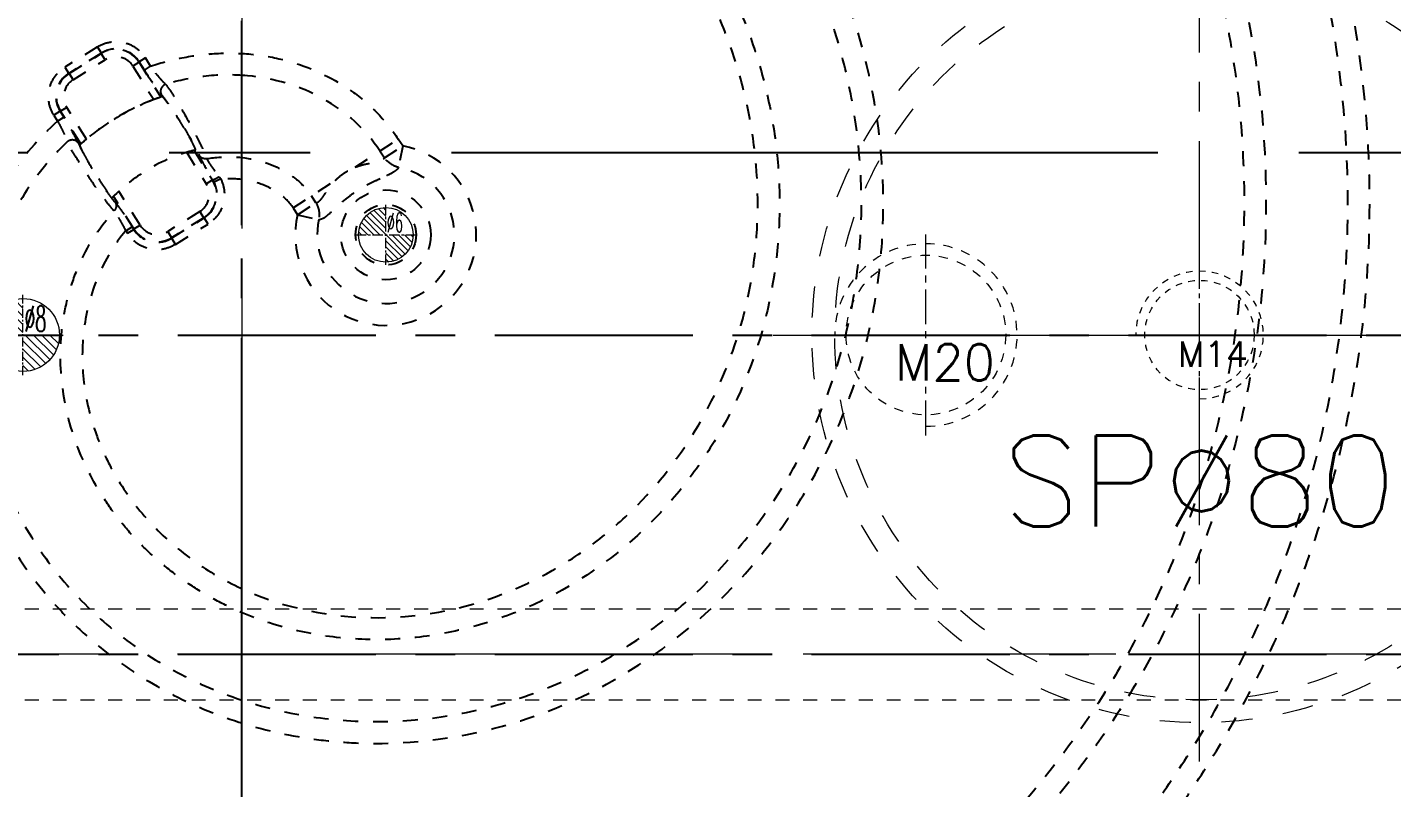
# Model space of a CAD drawing. Header units: millimetres. Extents: x 2673 to 5721, y -10743 to 3474.
# Drawn here: x 3782.6 to 3932.2, y -23 to 60.4 of the extents above; entities that cross this region are included whole.
import ezdxf
from ezdxf.enums import TextEntityAlignment as Align

# ---------------------------------------------------------------- set-up
doc = ezdxf.new("R2010")
doc.units = ezdxf.units.MM
doc.header["$LTSCALE"] = 16.335
doc.header["$PDMODE"] = 3
doc.header["$PDSIZE"] = 0.3125
doc.linetypes.add('CENTER', pattern=[0.6, 0.375, -0.075, 0.075, -0.075])
doc.linetypes.add('HIDDEN', pattern=[0.2, 0.1, -0.1])
doc.layers.get('0').update_dxf_attribs({"linetype": 'CONTINUOUS'})
doc.layers.get('Defpoints').update_dxf_attribs({"linetype": 'CONTINUOUS'})
for name, color, linetype, lineweight in [('cool', 153, 'HIDDEN', 9), ('epin', 13, 'CONTINUOUS', 9), ('moldbase', 7, 'CONTINUOUS', 20), ('screw', 33, 'CONTINUOUS', 13), ('sp', 193, 'CONTINUOUS', 9)]:
    doc.layers.add(name, color=color, linetype=linetype, lineweight=lineweight)
doc.layers.add('DEFAULT_2', color=8, linetype='HIDDEN')
doc.styles.get("Standard").update_dxf_attribs({"font": 'txt', "width": 0.8})
doc.styles.add('TXT', font='txt.shx', dxfattribs={"bigfont": 'gbcbig.shx'})
doc.styles.add('TXT05', font='txt.shx', dxfattribs={"width": 0.5, "bigfont": 'gbcbig.shx'})
doc.dimstyles.get("Standard").update_dxf_attribs({"dimtxt": 0.15625, "dimasz": 0.1875, "dimexe": 0.125, "dimexo": 0.0625, "dimtad": 0, "dimtih": 1, "dimtoh": 1, "dimdsep": 46, "dimtxsty": 'Standard', "dimcen": 0.09, "dimadec": 0, "dimazin": 0, "dimtp": 0.01, "dimtm": 0.01, "dimtfac": 1, "dimtofl": 0, "dimtmove": 0, "dimatfit": 3, "dimfxl": 0, "dimtolj": 1, "dimarcsym": 0})

# ---------------------------------------------------------------- blocks, each defined once
blk = doc.blocks.new('*D84')
at = {"color": 4, "lineweight": -2}
blk.add_line((3976.43, 186.47), (3970.25, 181.4), dxfattribs=at)
at = {"color": 4}
blk.add_solid([(3969.41, 182.43), (3971.1, 180.37), (3964.07, 176.32)], dxfattribs=at)
at = {"layer": 'Defpoints', "color": 0}
for p in [(3964.07, 176.32), (3648.27, -83.02)]:
    blk.add_point(p, dxfattribs=at)
at = {"color": 6, "insert": (3998.07, 204.24), "char_height": 12, "attachment_point": 5, "rotation": 39.3934}
blk.add_mtext('\\A1;∅408.64', dxfattribs=at)
blk = doc.blocks.new('sp_80_th', base_point=(180.03, -1065.14))
at = {"layer": 'sp', "color": 1, "linetype": 'CENTER', "ltscale": 2.643404}
for p, q in [((180.03, -1111.89), (180.03, -1018.39)), ((133.28, -1065.14), (226.78, -1065.14))]:
    blk.add_line(p, q, dxfattribs=at)
at = {"layer": 'sp', "linetype": 'HIDDEN', "ltscale": 2.073258}
for radius in [42.5, 40]:
    blk.add_circle((180.03, -1065.14), radius, dxfattribs=at)
at = {"layer": 'sp', "color": 6, "style": 'TXT'}
blk.add_text('SP%%c80', height=10, dxfattribs=at).set_placement((180.03, -1081.14), align=Align.MIDDLE)
blk = doc.blocks.new('screw_m14_g')
at = {"layer": 'screw', "color": 1, "linetype": 'CENTER', "ltscale": 0.435384}
for p, q in [((0, -7.7), (0, 7.7)), ((-7.7, 0), (7.7, 0))]:
    blk.add_line(p, q, dxfattribs=at)
at = {"layer": 'screw', "color": 33, "linetype": 'HIDDEN', "ltscale": 0.435384}
blk.add_circle((0, 0), 6, dxfattribs=at)
at = {"layer": 'screw', "color": 92, "linetype": 'HIDDEN', "ltscale": 0.435384}
blk.add_arc((0, 0), 7, 270, 180, dxfattribs=at)
at = {"layer": 'screw', "color": 6, "linetype": 'ByBlock', "style": 'TXT'}
blk.add_text('M14', height=2.8, dxfattribs=at).set_placement((-2.38, -3.5))
blk = doc.blocks.new('epin_ejp_6')
at = {"layer": 'epin'}
h = blk.add_hatch(dxfattribs=at)
h.set_pattern_fill('_ANSI31', color=123, scale=0.15, angle=90, style=0)
h.set_pattern_definition([(135, (-3821.95605, -37.62943), (-0.336759605, -0.336759605), [])])
h.paths.add_polyline_path([(0, 3, 0.4142136), (-3, 0), (0, 0)])
h.paths.add_polyline_path([(3, 0), (0, 0), (0, -3, 0.4142136)])
at = {"layer": 'epin', "color": 1, "linetype": 'CENTER', "ltscale": 0.186593}
for p, q in [((0, -3.3), (0, 3.3)), ((-3.3, 0), (3.3, 0))]:
    blk.add_line(p, q, dxfattribs=at)
at = {"layer": 'epin'}
blk.add_circle((0, 0), 3, dxfattribs=at)
at = {"layer": 'epin', "color": 6, "style": 'TXT05', "width": 0.5}
blk.add_text('%%c6', height=2.1, dxfattribs=at).set_placement((0.995, 1.35), align=Align.MIDDLE)
blk = doc.blocks.new('1')
at = {"color": 1, "linetype": 'CENTER', "ltscale": 3.545271}
blk.add_line((3521.17, -188.35), (4091.17, -188.35), dxfattribs=at)
at = {"layer": 'cool', "ltscale": 0.932966}
for p, q in [((3535.5, -183.35), (4076.84, -183.35)), ((3535.5, -193.35), (4076.84, -193.35))]:
    blk.add_line(p, q, dxfattribs=at)
blk = doc.blocks.new('05')
blk.add_blockref('1', (0, 180))
at = {"layer": 'epin'}
blk.add_blockref('epin_ejp_6', (3821.96, 37.63), dxfattribs=at)
blk = doc.blocks.new('screw_m20_g')
at = {"layer": 'screw', "color": 1, "linetype": 'CENTER', "ltscale": 0.621977}
for p, q in [((0, -11), (0, 11)), ((-11, 0), (11, 0))]:
    blk.add_line(p, q, dxfattribs=at)
at = {"layer": 'screw', "color": 33, "linetype": 'HIDDEN', "ltscale": 0.621977}
blk.add_circle((0, 0), 8.75, dxfattribs=at)
at = {"layer": 'screw', "color": 92, "linetype": 'HIDDEN', "ltscale": 0.621977}
blk.add_arc((0, 0), 10, 270, 180, dxfattribs=at)
at = {"layer": 'screw', "color": 6, "style": 'TXT'}
blk.add_text('M20', height=4, dxfattribs=at).set_placement((-3.4, -5))
blk = doc.blocks.new('epin_ejp_8')
at = {"layer": 'epin', "ltscale": 0.5}
h = blk.add_hatch(dxfattribs=at)
h.set_pattern_fill('_ANSI31', color=123, scale=0.2, angle=90, style=0)
h.set_pattern_definition([(135, (-3069.6252, 813.4417), (-0.4490128, -0.4490128), [])])
h.paths.add_polyline_path([(0, 4, 0.414214), (-4, 0), (0, 0)])
h.paths.add_polyline_path([(4, 0), (0, 0), (0, -4, 0.414214)])
at = {"layer": 'epin', "color": 1, "linetype": 'CENTER', "ltscale": 0.16}
for p, q in [((0, -4.4), (0, 4.4)), ((-4.4, 0), (4.4, 0))]:
    blk.add_line(p, q, dxfattribs=at)
at = {"layer": 'epin', "ltscale": 0.5}
blk.add_circle((0, 0), 4, dxfattribs=at)
at = {"layer": 'epin', "color": 6, "ltscale": 0.5, "style": 'TXT05', "width": 0.5}
blk.add_text('%%c8', height=2.8, dxfattribs=at).set_placement((0.16, 0.4))
blk = doc.blocks.new('7')
at = {"layer": 'epin'}
blk.add_blockref('epin_ejp_8', (-24, 2072.41), dxfattribs=at)

msp = doc.modelspace()

# ---------------------------------------------------------------- linework, layer by layer
at = {"color": 1, "linetype": 'CENTER', "ltscale": 3.545271}
for p, q in [((3806.172, -273.35), (3806.172, 326.65)), ((3521.172, 26.65), (4091.172, 26.65))]:
    msp.add_line(p, q, dxfattribs=at)
at = {"color": 1, "linetype": 'CENTER', "ltscale": 12.63858}
for p, q in [((3806.172, -178.099), (3806.172, 271.4)), ((3581.422, 46.65), (4030.921, 46.65))]:
    msp.add_line(p, q, dxfattribs=at)
at = {"color": 7, "linetype": 'Continuous'}
for radius in [204.318, 204.112, 199.261, 198.191, 186.993]:
    msp.add_circle((3806.172, 46.65), radius, dxfattribs=at)
at = {"layer": 'DEFAULT_2', "color": 8, "linetype": 'HIDDEN'}
for p, q in [((3790.349, 58.242), (3786.773, 56.014)), ((3790.773, 57.561), (3787.198, 55.333)), ((3787.247, 55.321), (3790.762, 57.512)), ((3790.773, 57.561), (3790.349, 58.242)), ((3790.762, 57.512), (3790.773, 57.561)), ((3791.186, 56.831), (3790.762, 57.512)), ((3795.6, 57.024), (3794.919, 56.6)), ((3796.165, 56.118), (3795.6, 57.024)), ((3786.773, 56.014), (3787.198, 55.333)), ((3787.672, 54.64), (3791.186, 56.831)), ((3794.907, 56.55), (3794.226, 56.126)), ((3794.226, 56.126), (3796.515, 52.455)), ((3794.919, 56.6), (3794.907, 56.55)), ((3794.907, 56.55), (3797.287, 52.732)), ((3795.484, 55.693), (3794.919, 56.6)), ((3795.484, 55.693), (3796.165, 56.118)), ((3787.198, 55.333), (3787.247, 55.321)), ((3787.247, 55.321), (3787.672, 54.64)), ((3786.236, 51.187), (3785.555, 50.763)), ((3786.286, 51.176), (3786.236, 51.187)), ((3786.236, 51.187), (3786.648, 50.526)), ((3786.967, 51.6), (3786.286, 51.176)), ((3788.518, 47.594), (3786.286, 51.176)), ((3789.134, 48.123), (3786.967, 51.6)), ((3785.555, 50.763), (3785.968, 50.101)), ((3785.967, 50.101), (3786.648, 50.526)), ((3818.59, 45.042), (3823.308, 48.134)), ((3823.805, 47.376), (3823.308, 48.134)), ((3800.122, 46.667), (3802.268, 43.225)), ((3800.932, 46.885), (3802.949, 43.649)), ((3821.306, 46.822), (3821.802, 46.064)), ((3821.802, 46.064), (3823.805, 47.376)), ((3823.805, 47.376), (3823.358, 45.018)), ((3802.268, 43.225), (3802.949, 43.649)), ((3802.949, 43.649), (3803, 43.637)), ((3803.852, 43.756), (3803.135, 43.396)), ((3811.793, 40.587), (3816.502, 43.674)), ((3795.008, 38.699), (3792.691, 42.417)), ((3814.287, 41.15), (3813.795, 41.9)), ((3794.327, 38.275), (3792.096, 41.855)), ((3811.793, 40.587), (3812.284, 39.837)), ((3812.284, 39.837), (3814.287, 41.15)), ((3801.563, 40.185), (3798.048, 37.994)), ((3798.461, 37.264), (3802.037, 39.492)), ((3801.987, 39.504), (3798.473, 37.313)), ((3801.987, 39.504), (3801.563, 40.185)), ((3802.037, 39.492), (3801.987, 39.504)), ((3802.461, 38.811), (3802.037, 39.492)), ((3812.284, 39.837), (3814.624, 39.303)), ((3793.455, 38.089), (3793.635, 37.801)), ((3793.456, 38.088), (3794.137, 38.513)), ((3793.635, 37.801), (3794.316, 38.225)), ((3794.137, 38.513), (3794.316, 38.225)), ((3794.316, 38.225), (3794.327, 38.275)), ((3794.327, 38.275), (3795.008, 38.699)), ((3798.048, 37.994), (3798.473, 37.313)), ((3798.886, 36.583), (3802.461, 38.811)), ((3798.473, 37.313), (3798.461, 37.264)), ((3798.461, 37.264), (3798.886, 36.583))]:
    msp.add_line(p, q, dxfattribs=at)
for centre, radius in [((3806.172, 46.65), 203.079), ((3806.172, 46.65), 201.12), ((3821.956, 37.629), 4.925), ((3821.956, 37.629), 3.32)]:
    msp.add_circle(centre, radius, dxfattribs=at)
for centre, radius, start, end in [((3792.353, 54.954), 3.012, 44.00766, 121.88218), ((3792.367, 55.014), 3.004, 31.85127, 122.02283), ((3792.354, 54.961), 2.205, 31.88148, 121.99273), ((3792.383, 54.968), 2.979, 32.07672, 44.22257), ((3788.784, 52.78), 3.004, 121.85127, 212.02283), ((3788.844, 52.766), 3.012, 122.02643, 211.8758), ((3788.836, 52.768), 2.205, 121.88148, 211.99273), ((3805.204, 29.502), 24.542, 108.82053, 110.73695), ((3805.149, 29.662), 24.373, 108.47613, 108.81874), ((3806.653, 27.074), 27.386, 129.77098, 131.46935), ((3806.733, 26.983), 27.507, 131.46831, 131.76825), ((3804.975, 30.227), 17.142, 103.6441, 106.4474), ((3804.905, 30.509), 16.851, 103.12884, 103.63769), ((3821.956, 37.629), 9.921, 167.14215, 79.25765), ((3821.956, 37.629), 7.521, 167.14215, 79.25765), ((3800.391, 42.058), 3.012, 314.00766, 31.88218), ((3800.202, 41.918), 3.284, 26.73222, 31.56604), ((3806.883, 26.819), 21.089, 132.29676, 134.52149), ((3800.398, 42.057), 2.205, 301.88148, 31.99273), ((3806.986, 26.713), 21.236, 134.51932, 134.91166), ((3800.405, 42.028), 2.979, 302.07672, 314.22257), ((3796.868, 39.811), 3.004, 211.85127, 302.02283), ((3796.882, 39.871), 3.012, 212.02643, 301.87581), ((3796.88, 39.864), 2.205, 211.88148, 301.99273)]:
    msp.add_arc(centre, radius, start, end, dxfattribs=at)
for points, knots in [([(3982.904, 28.749), (3983.3, 34.177), (3983.577, 45.089), (3982.403, 61.454), (3979.686, 77.648), (3974.035, 98.759), (3965.412, 118.988), (3954.07, 137.731), (3944.25, 151.005), (3933.224, 163.301), (3921.112, 174.517), (3908.011, 184.569), (3889.402, 196.296), (3864.241, 207.68), (3842.79, 212.991), (3831.937, 214.661)], [0, 0, 0, 0, 0.0620818, 0.1242949, 0.1868949, 0.2490922, 0.3733211, 0.4359918, 0.4987321, 0.5613895, 0.6241212, 0.6867698, 0.7494922, 0.8747321, 1, 1, 1, 1]), ([(3980.768, 33.05), (3981.023, 38.313), (3981.037, 48.898), (3979.55, 64.73), (3976.602, 80.367), (3970.746, 100.721), (3962.075, 120.191), (3950.832, 138.218), (3941.16, 150.973), (3930.349, 162.782), (3918.516, 173.555), (3905.746, 183.213), (3887.642, 194.487), (3863.212, 205.454), (3842.414, 210.609), (3831.89, 212.247)], [0, 0, 0, 0, 0.0620079, 0.1243126, 0.1868475, 0.2489387, 0.3732393, 0.4359254, 0.4986477, 0.5613029, 0.6240344, 0.6866845, 0.7494177, 0.874684, 1, 1, 1, 1]), ([(3830.974, 203.302), (3835.881, 202.526), (3845.637, 200.55), (3859.984, 196.289), (3873.932, 190.762), (3887.349, 184.054), (3900.091, 176.196), (3912.074, 167.203), (3923.236, 157.166), (3933.444, 146.163), (3942.598, 134.316), (3950.647, 121.665), (3957.51, 108.307), (3964.995, 89.76), (3971.069, 65.413), (3972.24, 45.363), (3971.878, 35.381)], [0, 0, 0, 0, 0.0622256, 0.1245106, 0.1872328, 0.2499287, 0.3121803, 0.3744974, 0.4373619, 0.4999634, 0.5622464, 0.6246531, 0.6875294, 0.7501047, 0.8748861, 1, 1, 1, 1]), ([(3830.613, 200.936), (3835.565, 200.152), (3845.412, 198.146), (3859.88, 193.797), (3873.929, 188.146), (3887.417, 181.279), (3900.197, 173.224), (3912.185, 164.003), (3923.308, 153.723), (3933.42, 142.46), (3942.437, 130.341), (3952.897, 113.119), (3960.897, 94.493), (3966.15, 75.013), (3968.685, 60.084), (3969.785, 44.979), (3969.545, 34.897), (3969.184, 29.889)], [0, 0, 0, 0, 0.0622507, 0.1245777, 0.1873347, 0.2500123, 0.3122468, 0.3746376, 0.4375296, 0.5000422, 0.5623076, 0.6247986, 0.7499483, 0.8122214, 0.8750211, 0.9376537, 1, 1, 1, 1]), ([(3828.026, 105.984), (3825.423, 106.851), (3820.121, 108.298), (3811.969, 109.573), (3803.727, 109.973), (3792.755, 109.353), (3779.272, 106.389), (3764.175, 99.612), (3752.969, 91.562), (3745.1, 83.914), (3739.79, 77.616), (3735.098, 70.843), (3731.091, 63.647), (3727.777, 56.115), (3724.322, 45.711), (3721.858, 32.149), (3721.893, 18.383), (3723.39, 7.527), (3725.246, -0.478), (3727.806, -8.299), (3731.027, -15.875), (3734.888, -23.129), (3739.37, -30.01), (3744.436, -36.491), (3750.026, -42.531), (3756.092, -48.07), (3762.609, -53.072), (3769.532, -57.519), (3774.383, -60.108), (3776.857, -61.298)], [0, 0, 0, 0, 0.0312988, 0.0625389, 0.0939378, 0.1252485, 0.1876991, 0.250154, 0.3127881, 0.3439512, 0.3751669, 0.4066004, 0.4378048, 0.4689729, 0.5003228, 0.5627002, 0.6252571, 0.6564554, 0.6875639, 0.7188628, 0.7502069, 0.7813643, 0.8124739, 0.8437602, 0.8750939, 0.906243, 0.9373542, 0.9686896, 1, 1, 1, 1]), ([(3826.964, 103.815), (3824.499, 104.624), (3819.481, 105.975), (3811.771, 107.177), (3803.972, 107.57), (3793.583, 107.029), (3783.335, 104.858), (3773.602, 101.206), (3766.601, 97.743), (3759.961, 93.617), (3753.759, 88.854), (3748.045, 83.524), (3742.876, 77.662), (3738.27, 71.339), (3734.284, 64.609), (3730.941, 57.546), (3727.361, 47.762), (3724.595, 34.962), (3724.065, 19.281), (3726.284, 3.738), (3730.375, -8.7), (3734.843, -18.124), (3740.105, -27.132), (3748.091, -37.493), (3759.564, -48.223), (3768.305, -54.01), (3772.872, -56.543)], [0, 0, 0, 0, 0.0311514, 0.0622683, 0.0935509, 0.1247671, 0.1870339, 0.218321, 0.2494604, 0.2806847, 0.3120606, 0.3432337, 0.3743813, 0.4057823, 0.4370451, 0.4681897, 0.4995013, 0.5620148, 0.6245279, 0.6869925, 0.7496128, 0.7809507, 0.8121317, 0.8747611, 0.9372836, 1, 1, 1, 1]), ([(3785.968, 50.101), (3783.926, 48.266), (3780.318, 44.027), (3776.648, 36.566), (3774.83, 28.451), (3774.851, 20.146), (3776.63, 12.043), (3780.016, 4.481), (3784.003, -1.156), (3787.791, -5.146), (3791.917, -8.771), (3797.679, -12.568), (3805.26, -15.839), (3811.963, -17.443), (3817.418, -18.045), (3825.631, -18.293), (3837.977, -16.126), (3852.711, -8.44), (3862.616, 1.253), (3868.68, 10.38), (3872.243, 17.8), (3874.78, 25.624), (3876.256, 33.723), (3876.669, 41.934), (3875.815, 52.856), (3872.188, 66.166), (3865.44, 78.185), (3858.501, 86.632), (3850.622, 94.205), (3843.762, 98.833), (3838.926, 101.36)], [0, 0, 0, 0, 0.0313541, 0.0627638, 0.0940908, 0.1255014, 0.156876, 0.18816, 0.2195237, 0.235208, 0.2509265, 0.2821797, 0.3135653, 0.3447773, 0.3604946, 0.3761888, 0.4385762, 0.5009634, 0.563337, 0.5945313, 0.6257985, 0.6570457, 0.6882079, 0.7195547, 0.7506777, 0.8130686, 0.8753895, 0.9065334, 0.9376741, 1, 1, 1, 1]), ([(3780.813, -50.577), (3776.597, -48.488), (3768.491, -43.624), (3757.669, -34.482), (3748.485, -23.677), (3741.219, -11.49), (3736.131, 1.776), (3733.388, 15.721), (3733.168, 29.953), (3735.477, 44.007), (3740.351, 57.403), (3746.419, 67.627), (3752.393, 74.992), (3757.39, 80.072), (3762.86, 84.636), (3768.764, 88.613), (3775.049, 91.982), (3781.645, 94.713), (3788.483, 96.746), (3797.838, 98.462), (3809.813, 98.741), (3819.233, 96.86), (3823.762, 95.412)], [0, 0, 0, 0, 0.0622232, 0.1243714, 0.1865587, 0.2488848, 0.3111091, 0.3735413, 0.4358596, 0.498351, 0.5608289, 0.6233172, 0.6545474, 0.6860688, 0.7173897, 0.7486025, 0.7800341, 0.8115373, 0.842856, 0.8741842, 0.9371149, 1, 1, 1, 1]), ([(3781.733, -48.36), (3777.64, -46.323), (3769.773, -41.583), (3759.275, -32.685), (3750.374, -22.181), (3743.339, -10.344), (3738.419, 2.53), (3735.774, 16.052), (3735.575, 29.841), (3737.821, 43.447), (3742.545, 56.407), (3748.419, 66.293), (3754.196, 73.41), (3759.025, 78.316), (3764.308, 82.723), (3770.006, 86.561), (3776.07, 89.811), (3782.432, 92.447), (3789.024, 94.408), (3798.035, 96.064), (3809.561, 96.339), (3818.627, 94.536), (3822.985, 93.146)], [0, 0, 0, 0, 0.0624982, 0.1248927, 0.1873022, 0.2498174, 0.3121977, 0.3747563, 0.4371632, 0.4996972, 0.5621921, 0.6246351, 0.6558363, 0.6873172, 0.7185751, 0.7497093, 0.7810527, 0.8124585, 0.8436682, 0.8748681, 0.9374867, 1, 1, 1, 1]), ([(3787.03, 47.825), (3785.246, 46.138), (3782.094, 42.276), (3778.873, 35.545), (3777.253, 28.23), (3777.234, 20.721), (3778.759, 13.353), (3781.711, 6.421), (3785.92, 0.156), (3791.216, -5.237), (3797.383, -9.628), (3804.212, -12.894), (3811.504, -14.994), (3819.037, -15.879), (3826.634, -15.59), (3834.09, -14.12), (3841.264, -11.573), (3847.98, -7.985), (3854.132, -3.487), (3859.586, 1.844), (3864.281, 7.856), (3869.381, 16.646), (3872.704, 26.368), (3874.09, 36.448), (3874.192, 44.091), (3873.336, 51.698), (3871.009, 61.609), (3865.869, 73.382), (3856.667, 85.708), (3848.815, 92.353), (3844.592, 95.202)], [0, 0, 0, 0, 0.0304327, 0.061049, 0.0916962, 0.1225323, 0.1534415, 0.184306, 0.2153474, 0.2464476, 0.2774815, 0.3087145, 0.3398209, 0.3711217, 0.4023211, 0.4336716, 0.4649566, 0.4963403, 0.5277084, 0.5591014, 0.590577, 0.6219542, 0.684761, 0.7162341, 0.7478248, 0.7792388, 0.8108782, 0.8737525, 0.9368548, 1, 1, 1, 1]), ([(3787.815, -65.785), (3793.009, -67.564), (3803.673, -70.296), (3820.114, -71.726), (3836.547, -70.588), (3849.935, -67.5), (3860.254, -63.827), (3870.292, -59.364), (3879.806, -53.749), (3888.576, -47.115), (3894.755, -41.683), (3900.498, -35.828), (3905.785, -29.556), (3910.606, -22.89), (3914.939, -15.893), (3918.744, -8.616), (3922.002, -1.086), (3924.715, 6.671), (3927.595, 17.242), (3929.756, 30.789), (3930.05, 47.262), (3927.382, 69.087), (3921.95, 84.934), (3917.012, 94.742)], [0, 0, 0, 0, 0.0626426, 0.1249319, 0.1875073, 0.2498039, 0.280994, 0.3123624, 0.375034, 0.4064359, 0.4377274, 0.4688092, 0.4999085, 0.5312285, 0.5625719, 0.5937219, 0.6248288, 0.6560844, 0.6873979, 0.7497311, 0.8120219, 0.8747257, 1, 1, 1, 1]), ([(3834.791, 90.673), (3838.4, 88.689), (3843.532, 85.164), (3849.515, 79.508), (3853.542, 74.814), (3857.047, 69.702), (3859.998, 64.247), (3862.328, 58.495), (3863.997, 52.51), (3864.98, 46.366), (3865.245, 40.141), (3864.756, 33.922), (3863.134, 25.758), (3859.979, 17.952), (3855.431, 10.968), (3849.977, 4.631), (3843.263, -0.562), (3835.65, -4.128), (3829.595, -5.963), (3823.306, -6.842), (3816.952, -6.712), (3810.668, -5.548), (3805.671, -3.679), (3801.906, -1.677), (3799.232, 0.083), (3796.726, 2.097), (3794.414, 4.345), (3792.332, 6.81), (3789.904, 10.377), (3787.572, 15.304), (3786.155, 21.723), (3786.274, 27.244), (3787.242, 31.553), (3788.793, 35.737), (3790.663, 38.599), (3792.169, 40.25)], [0, 0, 0, 0, 0.0611801, 0.0916408, 0.1221294, 0.1528654, 0.1835309, 0.2140677, 0.2448523, 0.275634, 0.3062858, 0.3371739, 0.3680576, 0.4296915, 0.4606624, 0.4915398, 0.5535981, 0.5847862, 0.6160412, 0.6472128, 0.6787211, 0.7100283, 0.7417109, 0.7575167, 0.77329, 0.7891959, 0.8051886, 0.8211181, 0.8370335, 0.8691943, 0.9013979, 0.9338587, 0.9502728, 0.966807, 1, 1, 1, 1]), ([(3788.828, -63.602), (3793.834, -65.302), (3804.103, -67.918), (3819.93, -69.309), (3835.762, -68.262), (3851.26, -64.775), (3866.066, -58.979), (3884.388, -48.401), (3898.196, -35.644), (3907.657, -22.96), (3911.944, -16.274), (3915.736, -9.312), (3920.104, 0.306), (3924.271, 12.877), (3927.108, 28.507), (3927.753, 44.395), (3926.205, 60.266), (3922.483, 75.815), (3918.621, 85.769), (3916.37, 90.584)], [0, 0, 0, 0, 0.0625396, 0.124731, 0.1872324, 0.2494855, 0.311939, 0.3745844, 0.4990813, 0.5303689, 0.5617444, 0.5929571, 0.6240756, 0.6866216, 0.7490696, 0.8114134, 0.8741356, 0.9371199, 1, 1, 1, 1]), ([(3793.455, 38.089), (3792.181, 36.59), (3790.133, 33.145), (3788.62, 27.372), (3788.622, 21.405), (3789.797, 16.576), (3791.348, 12.945), (3793.273, 9.497), (3796.337, 5.591), (3800.846, 1.715), (3807.682, -2.258), (3817.39, -4.806), (3829.338, -4.025), (3838.642, -0.388), (3845.216, 3.984), (3851.122, 9.229), (3857.082, 17.213), (3860.814, 26.436), (3862.375, 34.175), (3862.994, 42.045), (3862.207, 49.969), (3860.106, 57.576), (3857.892, 63.074), (3855.094, 68.298), (3850.654, 74.823), (3843.828, 82.029), (3837.296, 86.533), (3833.858, 88.454)], [0, 0, 0, 0, 0.0312223, 0.0624556, 0.0937092, 0.1249696, 0.1406281, 0.1562856, 0.1875572, 0.2188386, 0.2501175, 0.3124604, 0.3748396, 0.4372461, 0.4685367, 0.4998272, 0.5622772, 0.6247392, 0.6560323, 0.6873254, 0.7498095, 0.7811041, 0.8123962, 0.8436945, 0.8749899, 0.9374892, 1, 1, 1, 1]), ([(3907.286, 88.76), (3911.591, 80.028), (3916.308, 65.97), (3918.655, 46.592), (3918.391, 31.913), (3916.106, 17.411), (3912.515, 5.696), (3908.657, -3.292), (3905.291, -9.828), (3901.473, -16.087), (3895.776, -24.036), (3887.583, -33.168), (3876.24, -42.556), (3863.618, -50.152), (3852.25, -54.805), (3842.818, -57.459), (3833.192, -59.365), (3820.927, -60.314), (3806.185, -59.141), (3796.617, -56.749), (3791.948, -55.177)], [0, 0, 0, 0, 0.1244921, 0.1866317, 0.2490764, 0.3115713, 0.3737837, 0.4051849, 0.4365626, 0.4677139, 0.4988454, 0.5615324, 0.6239771, 0.6864609, 0.7491941, 0.7803905, 0.8116455, 0.8745645, 0.9369946, 1, 1, 1, 1]), ([(3905.19, 87.596), (3909.39, 79.055), (3913.986, 65.308), (3916.261, 46.365), (3915.99, 32.024), (3913.744, 17.862), (3910.227, 6.424), (3906.452, -2.349), (3903.16, -8.726), (3899.43, -14.831), (3893.864, -22.583), (3885.865, -31.486), (3874.794, -40.635), (3862.481, -48.031), (3849.192, -53.465), (3835.2, -56.813), (3820.882, -57.908), (3806.529, -56.76), (3797.218, -54.427), (3792.674, -52.895)], [0, 0, 0, 0, 0.124751, 0.1869927, 0.2495314, 0.3120926, 0.3743641, 0.4057916, 0.4371855, 0.4683441, 0.4994812, 0.5621725, 0.6245993, 0.6870435, 0.749719, 0.8120386, 0.8748529, 0.9371485, 1, 1, 1, 1]), ([(3790.349, 58.242), (3790.77, 58.504), (3791.725, 58.868), (3793.249, 58.818), (3794.64, 58.192), (3795.337, 57.444), (3795.6, 57.024)], [0, 0, 0, 0, 0.2500115, 0.5000013, 0.7499896, 1, 1, 1, 1]), ([(3796.165, 56.118), (3797.363, 56.524), (3799.824, 57.166), (3803.608, 57.611), (3807.421, 57.509), (3812.406, 56.582), (3817.107, 54.426), (3821.003, 51.172), (3822.615, 49.193), (3823.308, 48.134)], [0, 0, 0, 0, 0.1250863, 0.2502989, 0.3753939, 0.5005185, 0.7498327, 0.8749399, 1, 1, 1, 1]), ([(3785.555, 50.763), (3785.294, 51.184), (3784.929, 52.138), (3784.979, 53.663), (3785.606, 55.054), (3786.353, 55.75), (3786.773, 56.014)], [0, 0, 0, 0, 0.2500115, 0.5000013, 0.7499896, 1, 1, 1, 1]), ([(3795.484, 55.693), (3795.832, 55.134), (3796.331, 54.363), (3796.965, 53.468), (3797.233, 53.12), (3797.352, 52.985)], [0, 0, 0, 0, 0.6000842, 0.8360835, 1, 1, 1, 1]), ([(3797.817, 54.132), (3797.773, 54.179), (3797.666, 54.278), (3797.496, 54.448), (3797.307, 54.662), (3797.015, 55.005), (3796.628, 55.491), (3796.321, 55.902), (3796.165, 56.118)], [0, 0, 0, 0, 0.0744693, 0.16835, 0.2793606, 0.4054117, 0.6904577, 1, 1, 1, 1]), ([(3797.817, 54.133), (3797.711, 54.095), (3797.502, 53.967), (3797.289, 53.663), (3797.229, 53.303), (3797.299, 53.077), (3797.352, 52.985)], [0, 0, 0, 0, 0.2424388, 0.51109, 0.7722538, 1, 1, 1, 1]), ([(3806.789, 55.065), (3805.29, 55.203), (3802.247, 55.177), (3799.269, 54.566), (3797.817, 54.132)], [0, 0, 0, 0, 0.4982898, 1, 1, 1, 1]), ([(3797.817, 54.133), (3797.975, 53.936), (3798.328, 53.425), (3799.167, 52.113), (3800.067, 50.557), (3800.955, 48.903), (3801.542, 47.736), (3801.998, 46.777), (3802.242, 46.213), (3802.324, 45.981)], [0, 0, 0, 0, 0.0811378, 0.1992853, 0.5009479, 0.6585541, 0.8029149, 0.9207962, 1, 1, 1, 1]), ([(3821.306, 46.822), (3819.758, 49.183), (3815.319, 53.169), (3809.662, 54.803), (3806.789, 55.066)], [0, 0, 0, 0, 0.494634, 1, 1, 1, 1]), ([(3797.425, 52.779), (3795.663, 52.19), (3792.536, 50.744), (3789.625, 48.583), (3788.41, 47.499)], [0, 0, 0, 0, 0.5591048, 1, 1, 1, 1]), ([(3796.515, 52.455), (3795.062, 51.905), (3792.525, 50.667), (3790.131, 48.952), (3789.134, 48.123)], [0, 0, 0, 0, 0.56639, 1, 1, 1, 1]), ([(3797.352, 52.986), (3797.467, 52.857), (3797.723, 52.531), (3797.965, 52.195), (3798.105, 51.996)], [0, 0, 0, 0, 0.4149987, 1, 1, 1, 1]), ([(3798.105, 51.996), (3798.022, 52.111), (3797.874, 52.312), (3797.676, 52.56), (3797.542, 52.709), (3797.466, 52.77), (3797.435, 52.782), (3797.425, 52.779)], [0, 0, 0, 0, 0.4059683, 0.7138675, 0.9146313, 0.9702948, 1, 1, 1, 1]), ([(3799.839, 49.337), (3799.691, 49.581), (3799.141, 50.484), (3798.558, 51.369), (3798.105, 51.996)], [0, 0, 0, 0, 0.2693128, 1, 1, 1, 1]), ([(3785.967, 50.101), (3786.094, 49.872), (3786.33, 49.427), (3786.6, 48.882), (3786.78, 48.483), (3786.889, 48.23), (3786.967, 48.013), (3787.008, 47.881), (3787.03, 47.824)], [0, 0, 0, 0, 0.3129741, 0.5995813, 0.7251005, 0.8353036, 0.9274397, 1, 1, 1, 1]), ([(3788.229, 47.701), (3788.164, 47.862), (3787.975, 48.246), (3787.46, 49.195), (3786.993, 49.972), (3786.648, 50.526)], [0, 0, 0, 0, 0.1609947, 0.3959852, 1, 1, 1, 1]), ([(3788.229, 47.701), (3788.172, 47.787), (3788.006, 47.944), (3787.573, 48.089), (3787.2, 47.97), (3787.03, 47.824)], [0, 0, 0, 0, 0.2315622, 0.4944157, 1, 1, 1, 1]), ([(3799.839, 49.337), (3800.03, 49.024), (3800.39, 48.425), (3800.874, 47.583), (3801.248, 46.886), (3801.452, 46.475), (3801.519, 46.301)], [0, 0, 0, 0, 0.3170401, 0.603626, 0.8390031, 1, 1, 1, 1]), ([(3801.077, 46.92), (3801.096, 46.924), (3801.088, 47.022), (3801.039, 47.137), (3800.941, 47.372), (3800.794, 47.66), (3800.603, 48.019), (3800.285, 48.587), (3800.024, 49.031), (3799.839, 49.337)], [0, 0, 0, 0, 0.0205051, 0.0746817, 0.1640222, 0.2854961, 0.4350986, 0.6078212, 1, 1, 1, 1]), ([(3792.167, 40.249), (3792.002, 40.424), (3791.622, 40.888), (3790.99, 41.714), (3790.231, 42.751), (3789.174, 44.272), (3788.206, 45.754), (3787.423, 47.069), (3787.132, 47.601), (3787.03, 47.824)], [0, 0, 0, 0, 0.0786345, 0.1959038, 0.3405446, 0.4990995, 0.801921, 0.9196746, 1, 1, 1, 1]), ([(3788.229, 47.701), (3788.308, 47.505), (3788.538, 47.038), (3788.787, 46.581), (3788.938, 46.312)], [0, 0, 0, 0, 0.4061171, 1, 1, 1, 1]), ([(3788.41, 47.499), (3788.401, 47.491), (3788.399, 47.449), (3788.418, 47.381), (3788.456, 47.274), (3788.544, 47.07), (3788.704, 46.743), (3788.852, 46.467), (3788.938, 46.312)], [0, 0, 0, 0, 0.0273246, 0.0823531, 0.1686834, 0.2834066, 0.5932117, 1, 1, 1, 1]), ([(3801.077, 46.92), (3799.296, 46.504), (3796.123, 45.232), (3793.159, 42.915), (3791.992, 41.752)], [0, 0, 0, 0, 0.5763743, 1, 1, 1, 1]), ([(3788.938, 46.312), (3789.043, 46.12), (3789.519, 45.271), (3790.034, 44.444), (3790.443, 43.81)], [0, 0, 0, 0, 0.2248025, 1, 1, 1, 1]), ([(3802.324, 45.981), (3802.173, 45.952), (3801.854, 45.976), (3801.601, 46.177), (3801.519, 46.301)], [0, 0, 0, 0, 0.5093144, 1, 1, 1, 1]), ([(3801.519, 46.301), (3801.579, 46.15), (3801.756, 45.788), (3802.239, 44.894), (3802.679, 44.161), (3803, 43.637)], [0, 0, 0, 0, 0.159554, 0.3955265, 1, 1, 1, 1]), ([(3802.324, 45.981), (3802.377, 45.862), (3802.541, 45.583), (3802.981, 44.908), (3803.387, 44.365), (3803.687, 43.986)], [0, 0, 0, 0, 0.1613294, 0.3999226, 1, 1, 1, 1]), ([(3802.325, 45.981), (3803.315, 46.147), (3805.361, 46.285), (3807.917, 45.875), (3809.9, 45.154), (3811.346, 44.365), (3812.709, 43.31), (3813.465, 42.403), (3813.795, 41.9)], [0, 0, 0, 0, 0.2348932, 0.4754965, 0.5991308, 0.7267875, 0.8592796, 1, 1, 1, 1]), ([(3816.5, 43.672), (3816.797, 43.968), (3817.451, 44.502), (3818.203, 44.886), (3818.592, 45.043)], [0, 0, 0, 0, 0.4997798, 1, 1, 1, 1]), ([(3818.592, 45.043), (3818.931, 45.177), (3819.596, 45.376), (3820.414, 45.52), (3820.998, 45.635), (3821.419, 45.747), (3821.722, 45.904), (3821.802, 46.064)], [0, 0, 0, 0, 0.3208694, 0.6082392, 0.7337138, 0.8423595, 1, 1, 1, 1]), ([(3823.358, 45.018), (3823.05, 45.094), (3822.457, 45.357), (3821.989, 45.807), (3821.802, 46.064)], [0, 0, 0, 0, 0.4997296, 1, 1, 1, 1]), ([(3823.358, 45.018), (3823.246, 44.809), (3822.779, 44.431), (3822.26, 44.207), (3821.956, 44.07)], [0, 0, 0, 0, 0.4152078, 1, 1, 1, 1]), ([(3792.292, 41.183), (3792.176, 41.308), (3791.916, 41.64), (3791.289, 42.508), (3790.794, 43.261), (3790.443, 43.81)], [0, 0, 0, 0, 0.1595546, 0.3920214, 1, 1, 1, 1]), ([(3790.443, 43.81), (3790.629, 43.523), (3790.901, 43.112), (3791.255, 42.604), (3791.48, 42.295), (3791.664, 42.053), (3791.82, 41.875), (3791.902, 41.786), (3791.979, 41.739), (3791.992, 41.752)], [0, 0, 0, 0, 0.396204, 0.5687667, 0.7171676, 0.8369584, 0.9248943, 0.978679, 1, 1, 1, 1]), ([(3802.037, 39.492), (3802.653, 39.875), (3803.633, 41.149), (3803.461, 42.748), (3803.135, 43.396)], [0, 0, 0, 0, 0.5001154, 1, 1, 1, 1]), ([(3803.852, 43.756), (3804.06, 43.338), (3804.329, 42.417), (3804.199, 40.99), (3803.567, 39.705), (3802.856, 39.06), (3802.461, 38.811)], [0, 0, 0, 0, 0.2500012, 0.4999756, 0.749976, 1, 1, 1, 1]), ([(3803.687, 43.986), (3803.609, 43.938), (3803.457, 43.849), (3803.275, 43.748), (3803.149, 43.687), (3803.08, 43.657), (3803.034, 43.642), (3803.008, 43.635), (3803, 43.637)], [0, 0, 0, 0, 0.3568043, 0.6809346, 0.8066873, 0.9024747, 0.9670505, 1, 1, 1, 1]), ([(3811.793, 40.587), (3811.394, 41.213), (3810.296, 42.278), (3808.282, 43.279), (3806.09, 43.784), (3804.594, 43.8), (3803.852, 43.756)], [0, 0, 0, 0, 0.24965, 0.4996464, 0.7497834, 1, 1, 1, 1]), ([(3814.287, 41.15), (3814.466, 41.157), (3814.732, 41.371), (3815.001, 41.711), (3815.339, 42.198), (3815.8, 42.885), (3816.245, 43.414), (3816.5, 43.672)], [0, 0, 0, 0, 0.1580508, 0.2665634, 0.3918326, 0.6791409, 1, 1, 1, 1]), ([(3814.624, 39.303), (3814.817, 39.339), (3815.251, 39.509), (3815.862, 40.019), (3816.587, 40.707), (3817.484, 41.519), (3818.564, 42.339), (3819.741, 43.064), (3820.89, 43.618), (3821.624, 43.923), (3821.956, 44.07)], [0, 0, 0, 0, 0.0666787, 0.1550901, 0.2689232, 0.4072537, 0.5665014, 0.7294729, 0.8765932, 1, 1, 1, 1]), ([(3792.292, 41.183), (3792.374, 41.043), (3792.441, 40.69), (3792.282, 40.373), (3792.167, 40.249)], [0, 0, 0, 0, 0.4903841, 1, 1, 1, 1]), ([(3792.292, 41.183), (3792.407, 41.057), (3792.668, 40.719), (3793.097, 40.117), (3793.603, 39.357), (3793.955, 38.803), (3794.137, 38.513)], [0, 0, 0, 0, 0.1575397, 0.393432, 0.6834057, 1, 1, 1, 1]), ([(3814.287, 41.15), (3814.448, 40.876), (3814.674, 40.266), (3814.678, 39.616), (3814.624, 39.303)], [0, 0, 0, 0, 0.5002704, 1, 1, 1, 1]), ([(3793.456, 38.088), (3793.337, 38.324), (3793.101, 38.773), (3792.752, 39.388), (3792.447, 39.876), (3792.256, 40.15), (3792.168, 40.249)], [0, 0, 0, 0, 0.3142309, 0.6040533, 0.8414984, 1, 1, 1, 1]), ([(3798.886, 36.583), (3798.464, 36.321), (3797.51, 35.957), (3795.985, 36.007), (3794.594, 36.633), (3793.898, 37.381), (3793.635, 37.801)], [0, 0, 0, 0, 0.2500115, 0.5000013, 0.7499896, 1, 1, 1, 1]), ([(3967.886, 18.104), (3966.411, 8.208), (3962.755, -6.445), (3955.162, -24.94), (3948.116, -38.198), (3939.809, -50.708), (3930.312, -62.324), (3919.714, -72.944), (3908.096, -82.457), (3895.586, -90.765), (3882.31, -97.742), (3868.375, -103.358), (3853.932, -107.508), (3839.159, -110.17), (3819.224, -111.63), (3804.149, -110.389), (3794.328, -108.516)], [0, 0, 0, 0, 0.1251896, 0.1874093, 0.2498719, 0.3127157, 0.3750044, 0.4372941, 0.5001206, 0.5625706, 0.6248553, 0.6874531, 0.7502162, 0.8125545, 0.8749091, 1, 1, 1, 1]), ([(3791.586, -122.005), (3796.952, -123.035), (3807.778, -124.532), (3824.17, -125.054), (3840.566, -123.883), (3862.202, -120.048), (3888.301, -111.098), (3916.721, -94.261), (3941.199, -72.081), (3960.822, -45.423), (3974.82, -15.392), (3980.07, 6.096), (3981.63, 16.963)], [0, 0, 0, 0, 0.062364, 0.124464, 0.1868853, 0.2496258, 0.3748997, 0.4993911, 0.6241561, 0.7494086, 0.8746915, 1, 1, 1, 1]), ([(3793.903, -120.004), (3799.148, -120.944), (3809.728, -122.278), (3825.736, -122.615), (3841.738, -121.312), (3862.836, -117.377), (3888.252, -108.443), (3915.913, -91.84), (3939.738, -70.079), (3958.853, -43.989), (3972.515, -14.638), (3977.67, 6.354), (3979.216, 16.973)], [0, 0, 0, 0, 0.0622575, 0.1243398, 0.1867731, 0.2495035, 0.3747453, 0.4991934, 0.6240031, 0.7492877, 0.8746208, 1, 1, 1, 1]), ([(3970.258, 17.78), (3968.784, 7.875), (3965.149, -6.792), (3957.619, -25.329), (3950.636, -38.635), (3942.402, -51.213), (3932.989, -62.919), (3922.484, -73.651), (3910.956, -83.303), (3898.535, -91.781), (3885.341, -98.956), (3871.479, -104.797), (3857.084, -109.204), (3842.338, -112.148), (3827.363, -113.559), (3812.313, -113.424), (3802.315, -112.308), (3797.373, -111.49)], [0, 0, 0, 0, 0.1250942, 0.1872706, 0.249665, 0.3124852, 0.3747821, 0.4370044, 0.49979, 0.5622864, 0.6245502, 0.6870911, 0.7498723, 0.8122988, 0.8746, 0.9374322, 1, 1, 1, 1])]:
    msp.add_open_spline(points, degree=3, knots=knots, dxfattribs=at)
msp.add_open_spline([(3803.687, 43.986), (3803.745, 43.911), (3803.801, 43.835), (3803.852, 43.756)], degree=3, dxfattribs=at)
at = {"layer": 'moldbase', "color": 1, "linetype": 'CENTER', "ltscale": 5.597796}
for p, q in [((3806.172, 456.65), (3806.172, -473.35)), ((4231.172, -8.35), (3381.172, -8.35))]:
    msp.add_line(p, q, dxfattribs=at)

# ---------------------------------------------------------------- block references
for name, p in [('7', (3806.172, -2045.761)), ('05', (0, 0))]:
    msp.add_blockref(name, p)
at = {"layer": 'screw'}
for name, p in [('screw_m20_g', (3881.172, 26.65)), ('screw_m14_g', (3911.172, 26.65))]:
    msp.add_blockref(name, p, dxfattribs=at)
at = {"layer": 'sp'}
msp.add_blockref('sp_80_th', (3911.172, 26.65), dxfattribs=at)

# ---------------------------------------------------------------- dimensions: what is measured, and where the dimension line sits
dim = msp.add_diameter_dim_2p(p1=(3648.274, -83.018), p2=(3964.07, 176.319), dimstyle='Standard', override={"dimtxt": 12, "dimasz": 8, "dimexe": 0, "dimexo": 0, "dimgap": 0, "dimtih": 0, "dimtoh": 0, "dimzin": 0, "dimcen": 0, "dimclrd": 4, "dimclre": 4, "dimclrt": 6, "dimadec": 2, "dimtp": 0, "dimtm": 0, "dimtzin": 0})
dim.commit()
dim.dimension.update_dxf_attribs({"geometry": '*D84', "text_midpoint": (3998.073, 204.243)})

doc.saveas('drawing.dxf')
